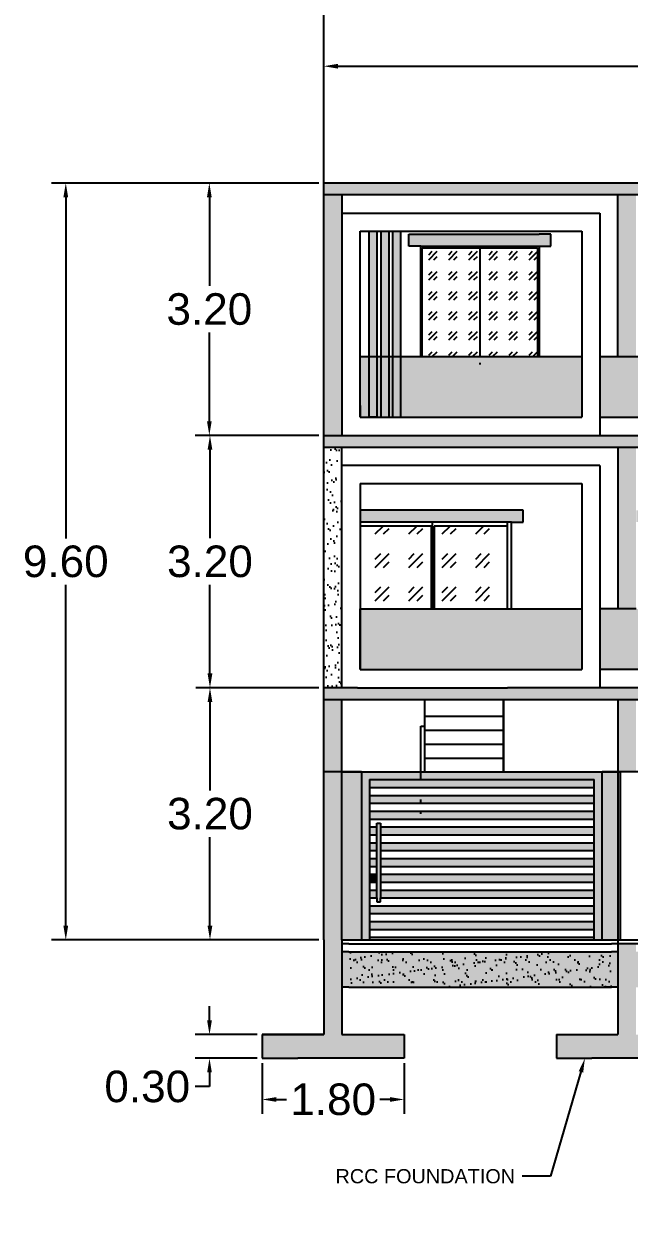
# Model space of a CAD drawing. Header units: metres. Extents: x 102 to 188, y -170 to 119.
# Drawn here: x 135.56 to 143.23, y -4.63 to 10.57 of the extents above; entities that cross this region are included whole.
import ezdxf
from ezdxf import colors
from ezdxf.entities.mleader import LeaderData, LeaderLine
from ezdxf.math import Vec2, Vec3

# ---------------------------------------------------------------- set-up
doc = ezdxf.new("R2010")
doc.units = ezdxf.units.M
doc.header["$MEASUREMENT"] = 0
for name, color, linetype in [('dim', 212, 'Continuous'), ('door', 34, 'Continuous'), ('hatching', 7, 'Continuous'), ('PARAPET WALL', 73, 'Continuous'), ('stairs', 10, 'Continuous'), ('text', 30, 'Continuous'), ('wall', 7, 'Continuous'), ('window', 242, 'Continuous')]:
    doc.layers.add(name, color=color, linetype=linetype)
doc.styles.get("Standard").update_dxf_attribs({"font": 'arial.ttf'})
doc.dimstyles.get("Standard").update_dxf_attribs({"dimtxt": 0.4, "dimasz": 0.18, "dimexe": 0.18, "dimexo": 0.0625, "dimgap": 0.09, "dimtad": 0, "dimtih": 1, "dimtoh": 1, "dimzin": 0, "dimdsep": 46, "dimtxsty": 'Standard', "dimcen": 0.09, "dimadec": 0, "dimazin": 0, "dimtfac": 1, "dimtofl": 0, "dimtmove": 0, "dimatfit": 3, "dimfxl": 1, "dimtolj": 1, "dimtzin": 0, "dimarcsym": 0})
pattern_1 = [(45, (137.891, -13.28955), (0.424264, 0), [0.25, -0.35]), (45, (137.99707, -13.28955), (0.424264, 0), [0.1, -0.5]), (45, (137.891, -13.1835), (0.424264, 0), [0.1, -0.5])]
pattern_2 = [(50, (137.891, -13.28955), (0.35863, -0.031376), [0.0375, -0.4125]), (355, (137.891, -13.28955), (-0.0693757, 0.376096), [0.03, -0.33]), (100.4514, (137.9209, -13.29217), (0.2892544, 0.34472), [0.03187, -0.350571]), (46.1842, (137.891, -13.18955), (0.5336207, -0.0827596), [0.05625, -0.61875]), (96.6356, (137.93547, -13.19645), (0.467331, 0.487059), [0.047805, -0.525857]), (351.1842, (137.891, -13.18955), (0.467331, 0.487059), [0.045, -0.495]), (21, (137.941, -13.21455), (0.2984535, -0.2013094), [0.0375, -0.4125]), (326, (137.941, -13.21455), (0.1216577, 0.362575), [0.03, -0.33]), (71.4514, (137.96588, -13.23133), (0.420111, 0.1612656), [0.03187, -0.350571]), (37.5, (137.891, -13.28955), (0.0060799, 0.1664469), [0, -0.326, 0, -0.335, 0, -0.33125]), (7.5, (137.891, -13.28955), (0.1315348, 0.1972059), [0, -0.191, 0, -0.3185, 0, -0.12625]), (327.5, (137.7795, -13.28955), (0.2669112, -0.01127744), [0, -0.125, 0, -0.39, 0, -0.5175]), (317.5, (137.7295, -13.28955), (0.291593, 0.0500525), [0, -0.1625, 0, -0.259, 0, -0.3675])]

# ---------------------------------------------------------------- blocks, each defined once
blk = doc.blocks.new('*D34')
at = {"layer": 'Defpoints', "color": 0, "transparency": 16777216}
for p in [(139.359, 2.156), (137.917, -1.044), (139.359, -1.044)]:
    blk.add_point(p, dxfattribs=at)
at = {"layer": 'dim', "color": 0, "lineweight": -2, "transparency": 16777216}
for p, q in [((139.297, 2.156), (137.737, 2.156)), ((137.917, 1.976), (137.917, 0.851)), ((137.917, -0.864), (137.917, 0.262)), ((139.297, -1.044), (137.737, -1.044))]:
    blk.add_line(p, q, dxfattribs=at)
at = {"layer": 'dim', "color": 0, "transparency": 16777216}
for points in [[(137.887, 1.976), (137.947, 1.976), (137.917, 2.156)], [(137.887, -0.864), (137.947, -0.864), (137.917, -1.044)]]:
    blk.add_solid(points, dxfattribs=at)
at = {"layer": 'dim', "color": 0, "transparency": 16777216, "insert": (137.917, 0.556), "char_height": 0.4, "attachment_point": 5}
blk.add_mtext('\\A1;3.20', dxfattribs=at)
blk = doc.blocks.new('*D35')
at = {"layer": 'Defpoints', "color": 0, "transparency": 16777216}
for p in [(137.917, 5.356), (139.359, 5.356), (139.359, 2.156)]:
    blk.add_point(p, dxfattribs=at)
at = {"layer": 'dim', "color": 0, "lineweight": -2, "transparency": 16777216}
for p, q in [((139.297, 5.356), (137.737, 5.356)), ((137.917, 5.176), (137.917, 4.051)), ((137.917, 2.336), (137.917, 3.462)), ((139.297, 2.156), (137.737, 2.156))]:
    blk.add_line(p, q, dxfattribs=at)
at = {"layer": 'dim', "color": 0, "transparency": 16777216}
for points in [[(137.887, 5.176), (137.947, 5.176), (137.917, 5.356)], [(137.887, 2.336), (137.947, 2.336), (137.917, 2.156)]]:
    blk.add_solid(points, dxfattribs=at)
at = {"layer": 'dim', "color": 0, "transparency": 16777216, "insert": (137.917, 3.756), "char_height": 0.4, "attachment_point": 5}
blk.add_mtext('\\A1;3.20', dxfattribs=at)
blk = doc.blocks.new('*D36')
at = {"layer": 'Defpoints', "color": 0, "transparency": 16777216}
for p in [(137.909, 8.556), (139.359, 8.556), (139.359, 5.356)]:
    blk.add_point(p, dxfattribs=at)
at = {"layer": 'dim', "color": 0, "lineweight": -2, "transparency": 16777216}
for p, q in [((139.297, 8.556), (137.729, 8.556)), ((137.909, 8.376), (137.909, 7.251)), ((137.909, 5.536), (137.909, 6.662)), ((139.297, 5.356), (137.729, 5.356))]:
    blk.add_line(p, q, dxfattribs=at)
at = {"layer": 'dim', "color": 0, "transparency": 16777216}
for points in [[(137.879, 8.376), (137.939, 8.376), (137.909, 8.556)], [(137.879, 5.536), (137.939, 5.536), (137.909, 5.356)]]:
    blk.add_solid(points, dxfattribs=at)
at = {"layer": 'dim', "color": 0, "transparency": 16777216, "insert": (137.909, 6.956), "char_height": 0.4, "attachment_point": 5}
blk.add_mtext('\\A1;3.20', dxfattribs=at)
blk = doc.blocks.new('*D43')
at = {"layer": 'Defpoints', "color": 0, "transparency": 16777216}
for p in [(158.109, 10.038), (139.359, 8.556), (158.109, 5.586)]:
    blk.add_point(p, dxfattribs=at)
at = {"layer": 'dim', "color": 0, "lineweight": -2, "transparency": 16777216}
for p, q in [((139.359, 8.619), (139.359, 10.218)), ((158.109, 5.649), (158.109, 10.218)), ((139.539, 10.038), (147.987, 10.038)), ((157.929, 10.038), (149.482, 10.038))]:
    blk.add_line(p, q, dxfattribs=at)
at = {"layer": 'dim', "color": 0, "transparency": 16777216}
for points in [[(139.539, 10.068), (139.539, 10.008), (139.359, 10.038)], [(157.929, 10.068), (157.929, 10.008), (158.109, 10.038)]]:
    blk.add_solid(points, dxfattribs=at)
at = {"layer": 'dim', "color": 0, "transparency": 16777216, "insert": (148.734, 10.038), "char_height": 0.4, "attachment_point": 5}
blk.add_mtext('\\A1;18.75', dxfattribs=at)
blk = doc.blocks.new('*D44')
at = {"layer": 'Defpoints', "color": 0, "transparency": 16777216}
for p in [(139.359, 13.913), (139.359, 1.09), (158.609, 1.09)]:
    blk.add_point(p, dxfattribs=at)
at = {"layer": 'dim', "color": 0, "lineweight": -2, "transparency": 16777216}
for p, q in [((139.359, 1.152), (139.359, 14.093)), ((158.609, 1.152), (158.609, 14.093)), ((139.539, 13.913), (148.237, 13.913)), ((158.429, 13.913), (149.732, 13.913))]:
    blk.add_line(p, q, dxfattribs=at)
at = {"layer": 'dim', "color": 0, "transparency": 16777216}
for points in [[(139.539, 13.943), (139.539, 13.883), (139.359, 13.913)], [(158.429, 13.943), (158.429, 13.883), (158.609, 13.913)]]:
    blk.add_solid(points, dxfattribs=at)
at = {"layer": 'dim', "color": 0, "transparency": 16777216, "insert": (148.984, 13.913), "char_height": 0.4, "attachment_point": 5}
blk.add_mtext('\\A1;19.25', dxfattribs=at)
blk = doc.blocks.new('*D45')
at = {"layer": 'Defpoints', "color": 0, "transparency": 16777216}
for p in [(136.089, 8.556), (139.359, 8.556), (139.359, -1.044)]:
    blk.add_point(p, dxfattribs=at)
at = {"layer": 'dim', "color": 0, "lineweight": -2, "transparency": 16777216}
for p, q in [((139.297, 8.556), (135.909, 8.556)), ((136.089, 8.376), (136.089, 4.05)), ((136.089, -0.864), (136.089, 3.462)), ((139.297, -1.044), (135.909, -1.044))]:
    blk.add_line(p, q, dxfattribs=at)
at = {"layer": 'dim', "color": 0, "transparency": 16777216}
for points in [[(136.059, 8.376), (136.119, 8.376), (136.089, 8.556)], [(136.059, -0.864), (136.119, -0.864), (136.089, -1.044)]]:
    blk.add_solid(points, dxfattribs=at)
at = {"layer": 'dim', "color": 0, "transparency": 16777216, "insert": (136.089, 3.756), "char_height": 0.4, "attachment_point": 5}
blk.add_mtext('\\A1;9.60', dxfattribs=at)
blk = doc.blocks.new('*D48')
at = {"layer": 'Defpoints', "color": 0, "transparency": 16777216}
for p in [(138.579, -2.244), (137.911, -2.544), (138.579, -2.544)]:
    blk.add_point(p, dxfattribs=at)
at = {"layer": 'dim', "color": 0, "lineweight": -2, "transparency": 16777216}
for p, q in [((137.911, -2.064), (137.911, -1.884)), ((138.517, -2.244), (137.731, -2.244)), ((138.517, -2.544), (137.731, -2.544)), ((137.911, -2.724), (137.911, -2.904)), ((137.911, -2.904), (137.731, -2.904))]:
    blk.add_line(p, q, dxfattribs=at)
at = {"layer": 'dim', "color": 0, "transparency": 16777216}
for points in [[(137.881, -2.064), (137.941, -2.064), (137.911, -2.244)], [(137.881, -2.724), (137.941, -2.724), (137.911, -2.544)]]:
    blk.add_solid(points, dxfattribs=at)
at = {"layer": 'dim', "color": 0, "transparency": 16777216, "insert": (137.122, -2.904), "char_height": 0.4, "attachment_point": 5}
blk.add_mtext('\\A1;0.30', dxfattribs=at)
blk = doc.blocks.new('*D49')
at = {"layer": 'Defpoints', "color": 0, "transparency": 16777216}
for p in [(138.579, -2.544), (140.379, -2.544), (140.379, -3.067)]:
    blk.add_point(p, dxfattribs=at)
at = {"layer": 'dim', "color": 0, "lineweight": -2, "transparency": 16777216}
for p, q in [((138.579, -2.606), (138.579, -3.247)), ((140.379, -2.606), (140.379, -3.247)), ((138.759, -3.067), (138.889, -3.067)), ((140.199, -3.067), (140.069, -3.067))]:
    blk.add_line(p, q, dxfattribs=at)
at = {"layer": 'dim', "color": 0, "transparency": 16777216}
for points in [[(138.759, -3.037), (138.759, -3.097), (138.579, -3.067)], [(140.199, -3.037), (140.199, -3.097), (140.379, -3.067)]]:
    blk.add_solid(points, dxfattribs=at)
at = {"layer": 'dim', "color": 0, "transparency": 16777216, "insert": (139.479, -3.067), "char_height": 0.4, "attachment_point": 5}
blk.add_mtext('\\A1;1.80', dxfattribs=at)

msp = doc.modelspace()

# ---------------------------------------------------------------- hatches: boundary and pattern name
at = {"layer": 'hatching', "transparency": 33554687}
h = msp.add_hatch(dxfattribs=at)
h.set_pattern_fill('AR-CONC', color=256, scale=0.05)
h.set_pattern_definition([(50, (9.69093, 244.0617), (0.3586301, -0.03137607), [0.0375, -0.4125]), (355, (9.69093, 244.0617), (-0.06937567, 0.37609607), [0.03, -0.33]), (100.45144, (9.7208, 244.0591), (0.28925442, 0.34472), [0.0318701, -0.35057106]), (46.1842, (9.69093, 244.1617), (0.53362067, -0.08275964), [0.05625, -0.61875]), (96.63564, (9.7354, 244.1548), (0.467331, 0.4870593), [0.0478052, -0.5258569]), (351.18416, (9.6909, 244.1617), (0.467331, 0.4870593), [0.045, -0.495]), (21, (9.74093, 244.1367), (0.29845353, -0.20130945), [0.0375, -0.4125]), (326, (9.74093, 244.1367), (0.12165767, 0.36257502), [0.03, -0.33]), (71.45144, (9.7658, 244.11993), (0.4201112, 0.16126558), [0.0318701, -0.35057106]), (37.5, (9.69093, 244.0617), (0.00607993, 0.166446927), [0, -0.326, 0, -0.335, 0, -0.33125]), (7.5, (9.69093, 244.0617), (0.13153477, 0.19720586), [0, -0.191, 0, -0.3185, 0, -0.12625]), (327.5, (9.57943, 244.0617), (0.26691122, -0.011277436), [0, -0.125, 0, -0.39, 0, -0.5175]), (317.5, (9.52943, 244.0617), (0.29159308, 0.05005249), [0, -0.1625, 0, -0.259, 0, -0.3675])])
h.paths.add_polyline_path([(139.359, 8.556), (139.359, 8.406), (139.589, 8.406), (143.319, 8.406), (144.069, 8.406), (144.319, 8.406), (144.319, 8.556), (144.204, 8.556)])
h.paths.add_polyline_path([(138.517, -12.58), (138.517, -12.73), (138.747, -12.73), (142.477, -12.73), (143.227, -12.73), (143.477, -12.73), (143.477, -12.58)])
h.paths.add_polyline_path([(141.937, -36.039), (141.937, -36.189), (142.167, -36.189), (145.897, -36.189), (146.647, -36.189), (146.897, -36.189), (149.267, -36.189), (149.267, -36.039), (148.037, -36.039)])
h = msp.add_hatch(dxfattribs=at)
h.set_pattern_fill('AR-CONC', color=256, scale=0.05)
h.set_pattern_definition(pattern_2)
h.paths.add_polyline_path([(157.109, 2.006), (156.879, 2.006), (156.879, 1.09), (157.109, 1.09)])
h.paths.add_polyline_path([(157.109, 5.206), (156.879, 5.206), (156.879, 3.156), (157.109, 3.156)])
h.paths.add_polyline_path([(152.379, 5.206), (152.149, 5.206), (152.149, 3.156), (152.379, 3.156)])
h.paths.add_polyline_path([(147.649, 5.206), (147.419, 5.206), (147.419, 3.156), (147.649, 3.156)])
h.paths.add_polyline_path([(143.319, 5.206), (143.089, 5.206), (143.089, 3.156), (143.319, 3.156)])
h.paths.add_polyline_path([(143.319, 8.406), (143.089, 8.406), (143.089, 6.356), (143.319, 6.356)])
h.paths.add_polyline_path([(139.359, 5.356), (139.589, 5.356), (139.589, 8.406), (139.359, 8.406)])
at = {"layer": 'hatching', "transparency": 33554567}
h = msp.add_hatch(color=24, dxfattribs=at)
h.dxf.hatch_style = 1
h.paths.add_polyline_path([(140.033, 6.356), (139.933, 6.356), (139.933, 5.586), (140.033, 5.586)])
h.paths.add_polyline_path([(140.183, 6.356), (140.083, 6.356), (140.083, 5.586), (140.183, 5.586)])
h.paths.add_polyline_path([(140.333, 6.356), (140.233, 6.356), (140.233, 5.586), (140.333, 5.586)])
h.paths.add_polyline_path([(140.033, 7.946), (139.933, 7.946), (139.933, 6.356), (140.033, 6.356)])
h.paths.add_polyline_path([(140.183, 7.946), (140.083, 7.946), (140.083, 6.356), (140.183, 6.356)])
h.paths.add_polyline_path([(140.333, 7.946), (140.233, 7.946), (140.233, 6.356), (140.333, 6.356)])
at = {"layer": 'hatching', "transparency": 33554687}
h = msp.add_hatch(dxfattribs=at)
h.set_pattern_fill('AR-CONC', color=256, scale=0.03)
h.set_pattern_definition([(50, (137.891, -13.28955), (0.215178, -0.0188256), [0.0225, -0.2475]), (355, (137.891, -13.28955), (-0.0416254, 0.2256576), [0.018, -0.198]), (100.45144, (137.90894, -13.29112), (0.1735527, 0.206832), [0.019122, -0.2103426]), (46.1842, (137.891, -13.22955), (0.3201724, -0.0496558), [0.03375, -0.37125]), (96.6356, (137.9177, -13.2337), (0.2803986, 0.2922356), [0.028683, -0.315514]), (351.1842, (137.891, -13.22955), (0.2803986, 0.2922356), [0.027, -0.297]), (21, (137.921, -13.24455), (0.1790721, -0.1207857), [0.0225, -0.2475]), (326, (137.921, -13.24455), (0.0729946, 0.217545), [0.018, -0.198]), (71.45144, (137.93593, -13.25462), (0.2520667, 0.0967593), [0.019122, -0.2103426]), (37.5, (137.891005, -13.28955), (0.00364796, 0.09986816), [0, -0.1956, 0, -0.201, 0, -0.19875]), (7.5, (137.891, -13.28955), (0.07892086, 0.1183235), [0, -0.1146, 0, -0.1911, 0, -0.07575]), (327.5, (137.824105, -13.28955), (0.16014673, -0.00676646), [0, -0.075, 0, -0.234, 0, -0.3105]), (317.5, (137.7941, -13.28955), (0.17495585, 0.0300315), [0, -0.0975, 0, -0.1554, 0, -0.2205])])
h.paths.add_polyline_path([(150.881, 4.556), (151.031, 4.556), (151.031, 4.706), (150.881, 4.706), (149.229, 4.706), (149.229, 4.556), (149.379, 4.556)])
h.paths.add_polyline_path([(155.029, 4.256), (155.179, 4.256), (155.179, 4.406), (152.484, 4.406), (152.484, 4.256), (152.629, 4.256)])
h.paths.add_polyline_path([(148.879, 4.256), (149.029, 4.256), (149.029, 4.406), (147.729, 4.406), (147.729, 4.256), (147.879, 4.256)])
h.paths.add_polyline_path([(145.081, 4.406), (145.081, 4.256), (145.231, 4.256), (145.251, 4.256), (146.831, 4.256), (146.981, 4.256), (146.981, 4.406)])
h.paths.add_polyline_path([(144.369, 4.256), (144.519, 4.256), (144.519, 4.406), (144.369, 4.406), (143.32, 4.406), (143.32, 4.256), (143.47, 4.256)])
h.paths.add_polyline_path([(140.438, 7.906), (140.438, 7.756), (140.588, 7.756), (142.09, 7.756), (142.24, 7.756), (142.24, 7.906), (142.09, 7.906)])
h.paths.add_polyline_path([(139.819, 4.406), (139.819, 4.256), (141.739, 4.256), (141.889, 4.256), (141.889, 4.406)])
at = {"layer": 'hatching'}
h = msp.add_hatch(dxfattribs=at)
h.set_pattern_fill('GOST_GLASS', color=256, scale=0.03)
h.set_pattern_definition([(45, (137.891, -13.28955), (0.2545584, 0), [0.15, -0.21]), (45, (137.95464, -13.28955), (0.2545584, 0), [0.06, -0.3]), (45, (137.891, -13.22591), (0.2545584, 0), [0.06, -0.3])])
h.paths.add_polyline_path([(141.339, 7.736), (140.608, 7.736), (140.608, 6.356), (141.339, 6.356)])
h.paths.add_polyline_path([(142.07, 7.736), (141.339, 7.736), (141.339, 6.356), (142.07, 6.356)])
at = {"layer": 'hatching', "transparency": 33554567}
h = msp.add_hatch(color=256, dxfattribs=at)
h.dxf.hatch_style = 1
h.set_gradient(color2=(99, 100, 102), name='INVCURVED')
h.paths.add_polyline_path([(142.629, 6.356), (139.819, 6.356), (139.819, 5.586), (142.629, 5.586), (142.629, 5.736)])
h = msp.add_hatch(color=256, dxfattribs=at)
h.dxf.hatch_style = 1
h.set_gradient(color2=(99, 100, 102), name='INVCURVED')
h.paths.add_polyline_path([(142.859, 6.356), (142.859, 5.736), (142.859, 5.586), (158.109, 5.586), (158.109, 6.356)])
at = {"layer": 'hatching', "transparency": 33554633}
h = msp.add_hatch(dxfattribs=at)
h.set_pattern_fill('AR-CONC', color=256, scale=0.03)
h.set_pattern_definition([(50, (9.69093, 241.97146), (0.21517805, -0.01882564), [0.0225, -0.2475]), (355, (9.69093, 241.97146), (-0.0416254, 0.22565764), [0.018, -0.198]), (100.451444, (9.70886, 241.96989), (0.17355265, 0.206832), [0.01912206, -0.21034263]), (46.1842, (9.69093, 242.03146), (0.3201724, -0.04965578), [0.03375, -0.37125]), (96.63564, (9.7176, 242.02732), (0.2803986, 0.29223558), [0.0286831, -0.31551413]), (351.18416, (9.69093, 242.03146), (0.2803986, 0.29223558), [0.027, -0.297]), (21, (9.72093, 242.01646), (0.17907212, -0.12078567), [0.0225, -0.2475]), (326, (9.72093, 242.01646), (0.0729946, 0.21754501), [0.018, -0.198]), (71.451445, (9.73585, 242.0064), (0.25206671, 0.09675935), [0.01912206, -0.21034263]), (37.5, (9.69093, 241.971456), (0.003647957, 0.099868156), [0, -0.1956, 0, -0.201, 0, -0.19875]), (7.5, (9.69093, 241.97146), (0.07892086, 0.118323514), [0, -0.1146, 0, -0.1911, 0, -0.07575]), (327.5, (9.62403, 241.971456), (0.16014673, -0.006766462), [0, -0.075, 0, -0.234, 0, -0.3105]), (317.5, (9.59403, 241.97146), (0.17495585, 0.030031495), [0, -0.0975, 0, -0.1554, 0, -0.2205])])
h.paths.add_polyline_path([(139.589, 2.006), (139.359, 2.006), (139.359, 1.09), (139.589, 1.09)])
h.paths.add_polyline_path([(143.319, 2.006), (143.089, 2.006), (143.089, 1.09), (143.119, 1.09), (143.139, 1.09), (143.319, 1.09)])
h.paths.add_polyline_path([(139.839, 1.09), (139.589, 1.09), (139.589, -1.044), (139.839, -1.044)])
h.paths.add_polyline_path([(143.119, 1.09), (142.889, 1.09), (142.889, -1.044), (143.119, -1.044)])
h.paths.add_polyline_path([(147.649, 2.006), (147.419, 2.006), (147.419, 1.09), (147.649, 1.09)])
h.paths.add_polyline_path([(152.379, 2.006), (152.149, 2.006), (152.149, 1.09), (152.379, 1.09)])
h.paths.add_polyline_path([(158.109, 5.356), (157.109, 5.356), (139.359, 5.356), (139.359, 5.206), (157.109, 5.206), (158.109, 5.206)])
h = msp.add_hatch(dxfattribs=at)
h.set_pattern_fill('AR-SAND', color=0, scale=0.1)
h.set_pattern_definition([(37.5, (137.891, -15.3798), (-0.0062993, 0.1926824), [0, -0.152, 0, -0.17, 0, -0.1625]), (7.5, (137.891, -15.3798), (0.1769777, 0.2822146), [0, -0.082, 0, -0.137, 0, -0.0525]), (327.5, (137.768, -15.3798), (0.3114142, 0.0005659), [0, -0.05, 0, -0.18, 0, -0.235]), (317.5, (137.768, -15.3798), (0.3006127, 0.0877676), [0, -0.025, 0, -0.118, 0, -0.135])])
h.paths.add_polyline_path([(139.589, 5.206), (139.359, 5.206), (139.359, 2.156), (139.589, 2.156)])
at = {"layer": 'hatching'}
h = msp.add_hatch(dxfattribs=at)
h.set_pattern_fill('GOST_GLASS', color=256, scale=0.05)
h.set_pattern_definition(pattern_1)
h.paths.add_polyline_path([(140.719, 4.206), (139.819, 4.206), (139.819, 3.156), (140.719, 3.156)])
h = msp.add_hatch(dxfattribs=at)
h.set_pattern_fill('GOST_GLASS', color=256, scale=0.05)
h.set_pattern_definition(pattern_1)
h.paths.add_polyline_path([(140.759, 3.156), (141.689, 3.156), (141.689, 4.206), (140.759, 4.206)])
h.paths.add_polyline_path([(141.689, 2.386), (140.759, 2.386), (140.759, 2.206), (141.689, 2.206)])
at = {"layer": 'hatching', "transparency": 33554569}
h = msp.add_hatch(color=256, dxfattribs=at)
h.dxf.hatch_style = 1
h.set_gradient(color2=(99, 100, 102), name='INVCURVED')
h.paths.add_polyline_path([(139.819, 3.156), (139.819, 2.386), (142.629, 2.386), (142.629, 3.156)])
at = {"layer": 'hatching', "transparency": 33554572}
h = msp.add_hatch(color=256, dxfattribs=at)
h.dxf.hatch_style = 1
h.set_gradient(color2=(99, 100, 102), name='INVCURVED')
h.paths.add_polyline_path([(158.109, 3.156), (143.319, 3.156), (142.859, 3.156), (142.859, 2.386), (143.319, 2.386), (158.109, 2.386)])
at = {"layer": 'hatching', "transparency": 33554687}
h = msp.add_hatch(dxfattribs=at)
h.set_pattern_fill('AR-CONC', color=256, scale=0.05)
h.set_pattern_definition(pattern_2)
h.paths.add_polyline_path([(157.109, 2.006), (158.109, 2.006), (158.109, 2.156), (157.109, 2.156), (141.689, 2.156), (139.789, 2.156), (139.359, 2.156), (139.359, 2.006)])
at = {"layer": 'hatching', "transparency": 33554567}
h = msp.add_hatch(dxfattribs=at)
h.set_pattern_fill('AR-CONC', color=0, scale=0.05)
h.set_pattern_definition([(50, (0, 0), (0.3586301, -0.03137607), [0.0375, -0.4125]), (355, (0, 0), (-0.0693757, 0.3760961), [0.03, -0.33]), (100.45144, (0.0299, -0.0026), (0.2892544, 0.34472), [0.0318701, -0.35057106]), (46.1842, (0, 0.1), (0.5336207, -0.0827596), [0.05625, -0.61875]), (96.63564, (0.04447, 0.0931), (0.467331, 0.4870593), [0.0478052, -0.5258569]), (351.18416, (0, 0.1), (0.467331, 0.4870593), [0.045, -0.495]), (21, (0.05, 0.075), (0.2984535, -0.20130945), [0.0375, -0.4125]), (326, (0.05, 0.075), (0.1216577, 0.362575), [0.03, -0.33]), (71.45144, (0.07487, 0.05822), (0.4201112, 0.1612656), [0.0318701, -0.35057106]), (37.5, (0, 0), (0.00607993, 0.16644693), [0, -0.326, 0, -0.335, 0, -0.33125]), (7.5, (0, 0), (0.13153477, 0.19720586), [0, -0.191, 0, -0.3185, 0, -0.12625]), (327.5, (-0.1115, 0), (0.26691122, -0.01127744), [0, -0.125, 0, -0.39, 0, -0.5175]), (317.5, (-0.1615, 0), (0.2915931, 0.0500525), [0, -0.1625, 0, -0.259, 0, -0.3675])])
h.paths.add_polyline_path([(139.589, -1.044), (139.589, 1.09), (139.359, 1.09), (139.359, -1.044), (139.359, -2.244), (139.479, -2.244), (139.589, -2.244)])
h.paths.add_polyline_path([(144.109, -2.244), (143.319, -2.244), (143.319, -1.094), (143.089, -1.094), (143.089, -2.244), (142.309, -2.244), (142.309, -2.544), (142.759, -2.544), (144.109, -2.544)])
h.paths.add_polyline_path([(140.379, -2.244), (139.589, -2.244), (139.479, -2.244), (139.359, -2.244), (138.579, -2.244), (138.579, -2.544), (139.029, -2.544), (140.379, -2.544)])
h.paths.add_polyline_path([(148.439, -2.244), (147.649, -2.244), (147.649, -1.094), (147.419, -1.094), (147.419, -2.244), (146.639, -2.244), (146.639, -2.544), (147.089, -2.544), (148.439, -2.544)])
h.paths.add_polyline_path([(153.169, -2.244), (152.379, -2.244), (152.379, -1.044), (152.149, -1.044), (152.149, -2.244), (151.369, -2.244), (151.369, -2.544), (151.819, -2.544), (153.169, -2.544)])
h.paths.add_polyline_path([(157.768, -2.244), (157.599, -2.244), (157.109, -2.244), (157.109, -1.794), (156.888, -1.644), (156.879, -1.644), (156.879, -2.244), (156.099, -2.244), (156.099, -2.544), (156.549, -2.544), (157.899, -2.544), (158.049, -2.544), (158.208, -2.544)])
h.paths.add_polyline_path([(158.609, -1.267), (158.379, -1.242), (158.379, -2.244), (157.768, -2.244), (158.208, -2.544), (159.399, -2.544), (159.399, -2.244), (158.609, -2.244)])
h.paths.add_polyline_path([(157.109, -1.044), (156.879, -1.044), (156.879, -1.638), (157.109, -1.794)])
h.paths.add_polyline_path([(158.609, -1.044), (158.379, -1.044), (158.379, -1.242), (158.609, -1.267)])
at = {"layer": 'hatching', "transparency": 33554633}
h = msp.add_hatch(dxfattribs=at)
h.set_pattern_fill('AR-CONC', color=0, scale=0.1)
h.set_pattern_definition([(50, (137.891, -15.3798), (0.71726, -0.062752), [0.075, -0.825]), (355, (137.891, -15.3798), (-0.138751, 0.752192), [0.06, -0.66]), (100.4514, (137.9508, -15.385), (0.578509, 0.68944), [0.06374, -0.701142]), (46.1842, (137.891, -15.1798), (1.06724, -0.16552), [0.1125, -1.2375]), (96.6356, (137.9799, -15.1936), (0.93466, 0.97412), [0.09561, -1.051714]), (351.184, (137.891, -15.1798), (0.93466, 0.97412), [0.09, -0.99]), (21, (137.991, -15.2298), (0.596907, -0.402619), [0.075, -0.825]), (326, (137.991, -15.2298), (0.243315, 0.72515), [0.06, -0.66]), (71.4514, (138.04075, -15.26335), (0.840222, 0.322531), [0.06374, -0.701142]), (37.5, (137.891, -15.3798), (0.0121599, 0.3328939), [0, -0.652, 0, -0.67, 0, -0.6625]), (7.5, (137.891, -15.3798), (0.2630695, 0.3944117), [0, -0.382, 0, -0.637, 0, -0.2525]), (327.5, (137.668, -15.3798), (0.5338224, -0.022555), [0, -0.25, 0, -0.78, 0, -1.035]), (317.5, (137.568, -15.3798), (0.583186, 0.100105), [0, -0.325, 0, -0.518, 0, -0.735])])
h.paths.add_polyline_path([(158.609, 1.09), (158.379, 1.09), (158.379, -1.044), (158.609, -1.044)])
h.paths.add_polyline_path([(139.589, 1.09), (139.359, 1.09), (139.359, -1.044), (139.589, -1.044)])
at = {"layer": 'hatching', "true_color": 0x636466, "transparency": 33554687}
h = msp.add_hatch(color=251, dxfattribs=at)
h.dxf.hatch_style = 1
h.paths.add_polyline_path([(139.839, -1.044), (139.939, -1.044), (139.939, 0.99), (142.789, 0.99), (142.789, -1.044), (142.889, -1.044), (142.889, 1.09), (139.839, 1.09)])
at = {"layer": 'hatching', "transparency": 33554687}
h = msp.add_hatch(color=8, dxfattribs=at)
h.dxf.hatch_style = 1
h.paths.add_polyline_path([(142.789, 0.99), (139.939, 0.99), (139.939, 0.89), (142.789, 0.89)])
h.paths.add_polyline_path([(142.789, 0.79), (139.939, 0.79), (139.939, 0.69), (142.789, 0.69)])
h.paths.add_polyline_path([(142.789, 0.59), (139.939, 0.59), (139.939, 0.49), (142.789, 0.49)])
h.paths.add_polyline_path([(142.789, -0.61), (139.939, -0.61), (139.939, -0.71), (142.789, -0.71)])
h.paths.add_polyline_path([(142.789, -0.81), (139.939, -0.81), (139.939, -0.91), (142.789, -0.91)])
h.paths.add_polyline_path([(140.08, -0.01), (140.08, -0.11), (142.789, -0.11), (142.789, -0.01)])
h.paths.add_polyline_path([(140.034, -0.11), (140.034, -0.01), (139.939, -0.01), (139.939, -0.11)])
h.paths.add_polyline_path([(140.08, -0.21), (140.08, -0.31), (142.789, -0.31), (142.789, -0.21)])
h.paths.add_polyline_path([(140.034, -0.51), (140.034, -0.41), (139.939, -0.41), (139.939, -0.51)])
h.paths.add_polyline_path([(140.08, -0.41), (140.08, -0.51), (142.789, -0.51), (142.789, -0.41)])
h.paths.add_polyline_path([(140.08, 0.19), (140.08, 0.09), (142.789, 0.09), (142.789, 0.19)])
h.paths.add_polyline_path([(140.034, 0.09), (140.034, 0.19), (139.939, 0.19), (139.939, 0.09)])
h.paths.add_polyline_path([(140.08, 0.39), (140.08, 0.29), (142.789, 0.29), (142.789, 0.39)])
h.paths.add_polyline_path([(140.034, 0.29), (140.034, 0.39), (139.939, 0.39), (139.939, 0.29)])
at = {"layer": 'hatching', "true_color": 0x636466, "transparency": 33554687}
h = msp.add_hatch(color=251, dxfattribs=at)
h.dxf.hatch_style = 1
h.paths.add_polyline_path([(140.08, 0.39), (140.08, 0.439), (140.034, 0.439), (140.034, 0.39), (140.034, -0.51), (140.034, -0.56), (140.08, -0.56), (140.08, -0.51)])
at = {"layer": 'hatching', "transparency": 33554687}
h = msp.add_hatch(color=8, dxfattribs=at)
h.dxf.hatch_style = 1
h.paths.add_polyline_path([(140.034, -0.31), (140.034, -0.21), (139.939, -0.21), (139.939, -0.31)])
at = {"layer": 'hatching', "true_color": 0x636466, "transparency": 33554687}
h = msp.add_hatch(color=251, dxfattribs=at)
h.dxf.hatch_style = 1
h.paths.add_polyline_path([(142.789, -1.01), (139.939, -1.01), (139.939, -1.044), (142.789, -1.044)])
at = {"layer": 'hatching', "transparency": 33554567}
h = msp.add_hatch(dxfattribs=at)
h.set_pattern_fill('AR-SAND', color=0, scale=0.1)
h.paths.add_polyline_path([(143.089, -1.194), (143.009, -1.194), (139.679, -1.194), (139.589, -1.194), (139.589, -1.644), (139.679, -1.644), (143.009, -1.644), (143.089, -1.644)])
h.paths.add_polyline_path([(147.419, -1.194), (147.339, -1.194), (143.409, -1.194), (143.319, -1.194), (143.319, -1.644), (143.409, -1.644), (147.339, -1.644), (147.419, -1.644)])
h.paths.add_polyline_path([(152.149, -1.194), (152.069, -1.194), (147.739, -1.194), (147.649, -1.194), (147.649, -1.644), (147.739, -1.644), (152.069, -1.644), (152.149, -1.644)])
h.paths.add_polyline_path([(146.577, -22.33), (146.497, -22.33), (142.567, -22.33), (142.477, -22.33), (142.477, -22.78), (142.567, -22.78), (146.497, -22.78), (146.577, -22.78)])
h.paths.add_polyline_path([(150.377, -45.789), (150.297, -45.789), (148.357, -45.789), (148.267, -45.789), (148.267, -46.239), (150.377, -46.239)])
h.paths.add_polyline_path([(155.707, -45.789), (155.627, -45.789), (154.527, -45.789), (154.437, -45.789), (154.437, -46.239), (155.707, -46.239)])
at = {"layer": 'wall', "transparency": 33554687}
h = msp.add_hatch(dxfattribs=at)
h.set_pattern_fill('AR-CONC', color=256, scale=0.5)
h.set_pattern_definition([(50, (113.2484, -13.2896), (3.5863, -0.31376), [0.375, -4.125]), (355, (113.2484, -13.2896), (-0.69376, 3.76096), [0.3, -3.3]), (100.451, (113.5473, -13.3157), (2.89254, 3.4472), [0.3187, -3.5057]), (46.184, (113.2484, -12.2896), (5.3362, -0.8276), [0.5625, -6.1875]), (96.636, (113.693, -12.3585), (4.6733, 4.8706), [0.47805, -5.2586]), (351.184, (113.2484, -12.2896), (4.6733, 4.8706), [0.45, -4.95]), (21, (113.7484, -12.5396), (2.98454, -2.0131), [0.375, -4.125]), (326, (113.7484, -12.5396), (1.21658, 3.62575), [0.3, -3.3]), (71.451, (113.997, -12.7073), (4.2011, 1.61266), [0.3187, -3.5057]), (37.5, (113.2484, -13.2896), (0.0608, 1.66447), [0, -3.26, 0, -3.35, 0, -3.3125]), (7.5, (113.2484, -13.2896), (1.31535, 1.97206), [0, -1.91, 0, -3.185, 0, -1.2625]), (327.5, (112.1334, -13.2896), (2.66911, -0.112774), [0, -1.25, 0, -3.9, 0, -5.175]), (317.5, (111.6334, -13.2896), (2.91593, 0.50052), [0, -1.625, 0, -2.59, 0, -3.675])])
h.paths.add_polyline_path([(139.679, -1.644), (143.009, -1.644), (143.009, -1.194), (139.679, -1.194)])
h = msp.add_hatch(dxfattribs=at)
h.set_pattern_fill('AR-SAND', color=256, scale=0.1)
h.set_pattern_definition([(37.5, (113.24343, -15.3798), (-0.0062993, 0.1926824), [0, -0.152, 0, -0.17, 0, -0.1625]), (7.5, (113.24343, -15.3798), (0.1769777, 0.2822146), [0, -0.082, 0, -0.137, 0, -0.0525]), (327.5, (113.12043, -15.3798), (0.3114142, 0.0005659), [0, -0.05, 0, -0.18, 0, -0.235]), (317.5, (113.12043, -15.3798), (0.3006127, 0.0877676), [0, -0.025, 0, -0.118, 0, -0.135])])
h.paths.add_polyline_path([(139.679, -1.194), (143.009, -1.194), (143.009, -1.644), (139.679, -1.644)])

# ---------------------------------------------------------------- linework, layer by layer
at = {"layer": 'door'}
for p, q in [((141.739, 4.256), (139.819, 4.256)), ((140.719, 4.206), (139.819, 4.206)), ((140.719, 4.206), (140.719, 3.156)), ((140.739, 4.206), (140.739, 4.256)), ((140.739, 4.206), (140.739, 3.156)), ((141.689, 4.206), (140.759, 4.206)), ((140.759, 4.206), (140.759, 3.156)), ((141.689, 4.206), (141.689, 4.256)), ((141.689, 3.156), (141.689, 4.206)), ((141.739, 3.156), (141.739, 4.256)), ((139.839, 1.09), (142.889, 1.09)), ((139.839, 1.09), (139.839, -1.044)), ((142.889, -1.044), (142.889, 1.09)), ((139.939, 0.99), (142.789, 0.99)), ((139.939, 0.99), (139.939, -1.044)), ((142.789, -1.044), (142.789, 0.99)), ((139.939, 0.89), (142.789, 0.89)), ((139.939, 0.79), (142.789, 0.79)), ((139.939, 0.69), (142.789, 0.69)), ((139.939, 0.59), (142.789, 0.59)), ((139.939, 0.49), (142.789, 0.49)), ((139.939, 0.49), (142.789, 0.49)), ((139.939, 0.39), (140.034, 0.39)), ((140.034, 0.39), (140.034, 0.439)), ((140.034, 0.439), (140.08, 0.439)), ((140.034, -0.51), (140.034, 0.39)), ((140.08, 0.439), (140.08, 0.39)), ((140.08, 0.39), (140.08, -0.51)), ((140.08, 0.39), (142.789, 0.39)), ((139.939, 0.29), (140.034, 0.29)), ((139.939, 0.29), (140.034, 0.29)), ((139.939, 0.19), (140.034, 0.19)), ((140.08, 0.29), (142.789, 0.29)), ((140.08, 0.29), (142.789, 0.29)), ((140.08, 0.19), (142.789, 0.19)), ((139.939, 0.09), (140.034, 0.09)), ((140.08, 0.09), (142.789, 0.09)), ((139.939, -0.01), (140.034, -0.01)), ((139.939, -0.11), (140.034, -0.11)), ((140.08, -0.01), (142.789, -0.01)), ((140.08, -0.11), (142.789, -0.11)), ((139.939, -0.21), (140.034, -0.21)), ((140.08, -0.21), (142.789, -0.21)), ((139.939, -0.31), (140.034, -0.31)), ((139.939, -0.41), (140.034, -0.41)), ((140.08, -0.31), (142.789, -0.31)), ((140.08, -0.41), (142.789, -0.41)), ((139.939, -0.51), (140.034, -0.51)), ((140.034, -0.51), (140.034, -0.56)), ((140.034, -0.56), (140.08, -0.56)), ((140.08, -0.56), (140.08, -0.51)), ((140.08, -0.51), (142.789, -0.51)), ((139.939, -0.61), (142.789, -0.61)), ((139.939, -0.71), (142.789, -0.71)), ((139.939, -0.71), (142.789, -0.71)), ((139.939, -0.81), (142.789, -0.81)), ((139.939, -0.91), (142.789, -0.91)), ((139.939, -1.01), (142.789, -1.01))]:
    msp.add_line(p, q, dxfattribs=at)
at = {"layer": 'hatching'}
for p, q in [((144.204, 8.556), (139.359, 8.556)), ((141.889, 4.406), (139.819, 4.406)), ((141.889, 4.256), (141.889, 4.406)), ((141.739, 4.256), (141.889, 4.256)), ((139.589, 1.09), (139.839, 1.09)), ((139.679, -1.094), (143.009, -1.094))]:
    msp.add_line(p, q, dxfattribs=at)
at = {"layer": 'PARAPET WALL'}
for p, q in [((139.819, 5.586), (139.819, 6.356)), ((139.819, 6.356), (142.629, 6.356)), ((142.859, 6.356), (158.109, 6.356)), ((139.819, 2.386), (139.819, 3.156)), ((139.819, 3.156), (142.629, 3.156)), ((142.629, 3.156), (142.629, 2.386)), ((143.319, 3.156), (142.859, 3.156)), ((139.819, 2.386), (142.629, 2.386)), ((143.319, 2.386), (142.859, 2.386))]:
    msp.add_line(p, q, dxfattribs=at)
at = {"layer": 'stairs'}
for p, q in [((140.639, 1.087), (140.639, 2.006)), ((141.639, 2.006), (141.639, 1.09)), ((141.639, 1.087), (141.639, 2.006)), ((140.639, 1.795), (141.639, 1.795)), ((140.589, 1.666), (140.639, 1.666)), ((140.589, 0.99), (140.589, 1.666)), ((140.639, 1.618), (141.639, 1.618)), ((140.639, 1.441), (141.639, 1.441)), ((140.639, 1.264), (141.639, 1.264)), ((140.589, 0.69), (140.589, 0.736)), ((140.589, 0.556), (140.589, 0.59))]:
    msp.add_line(p, q, dxfattribs=at)
at = {"layer": 'wall'}
for p, q in [((139.359, 5.356), (139.359, 8.556)), ((139.589, 8.406), (139.589, 5.356)), ((143.089, 6.356), (143.089, 8.406)), ((139.589, 8.176), (142.859, 8.176)), ((142.859, 8.176), (142.859, 5.736)), ((139.819, 5.736), (139.819, 7.946)), ((139.819, 7.946), (142.629, 7.946)), ((139.933, 7.946), (139.933, 5.586)), ((140.033, 7.946), (140.033, 5.586)), ((140.083, 7.946), (140.083, 5.586)), ((140.183, 7.946), (140.183, 5.586)), ((140.233, 7.946), (140.233, 5.586)), ((140.333, 7.946), (140.333, 5.586)), ((142.629, 7.946), (142.629, 5.736)), ((140.438, 7.756), (140.438, 7.906)), ((140.438, 7.906), (142.09, 7.906)), ((140.588, 7.756), (140.438, 7.756)), ((142.24, 7.906), (142.09, 7.906)), ((142.09, 7.756), (142.24, 7.756)), ((142.24, 7.756), (142.24, 7.906)), ((139.819, 5.586), (139.819, 6.356)), ((139.819, 5.736), (139.819, 5.586)), ((142.629, 5.736), (142.629, 5.586)), ((142.859, 5.736), (142.859, 5.586)), ((139.819, 5.586), (142.629, 5.586)), ((140.033, 5.586), (139.933, 5.586)), ((142.859, 5.586), (142.859, 5.356)), ((142.859, 5.586), (158.109, 5.586)), ((139.359, 2.156), (139.359, 5.356)), ((139.359, 5.356), (157.109, 5.356)), ((139.359, 5.206), (157.109, 5.206)), ((139.589, 2.156), (139.589, 5.206)), ((143.089, 5.206), (143.089, 3.156)), ((142.859, 4.976), (139.589, 4.976)), ((142.859, 4.976), (142.859, 2.386)), ((139.819, 4.746), (142.629, 4.746)), ((139.819, 4.746), (139.819, 2.386)), ((142.629, 4.746), (142.629, 2.386)), ((139.819, 2.386), (142.629, 2.386)), ((142.859, 2.386), (142.859, 2.156)), ((158.109, 2.386), (142.859, 2.386)), ((139.359, -1.044), (139.359, 2.156)), ((139.789, 2.156), (139.359, 2.156)), ((139.789, 2.156), (141.689, 2.156)), ((157.109, 2.156), (141.689, 2.156)), ((139.359, 2.006), (157.109, 2.006)), ((139.589, -1.044), (139.589, 2.006)), ((143.089, 2.006), (143.089, 1.09)), ((139.589, 1.09), (139.359, 1.09)), ((139.839, 1.09), (139.589, 1.09)), ((143.139, 1.09), (142.889, 1.09)), ((142.889, 1.09), (143.119, 1.09)), ((143.089, 1.09), (143.089, -1.044)), ((143.119, 1.09), (143.119, -1.044)), ((157.109, 1.09), (143.139, 1.09)), ((139.359, -1.044), (139.359, -2.244)), ((139.589, -1.044), (158.609, -1.044)), ((139.589, -1.044), (139.589, -2.244)), ((143.089, -1.044), (143.089, -2.244)), ((139.679, -1.094), (139.589, -1.094)), ((139.679, -1.194), (139.589, -1.194)), ((139.679, -1.194), (143.009, -1.194)), ((143.409, -1.094), (143.009, -1.094)), ((143.089, -1.194), (143.009, -1.194)), ((139.679, -1.644), (139.589, -1.644)), ((139.679, -1.644), (139.779, -1.644)), ((139.679, -1.644), (143.009, -1.644)), ((143.009, -1.644), (142.909, -1.644)), ((143.089, -1.644), (143.009, -1.644)), ((139.359, -2.244), (138.579, -2.244)), ((138.579, -2.244), (138.579, -2.544)), ((138.579, -2.244), (138.579, -2.544)), ((138.579, -2.244), (139.359, -2.244)), ((139.179, -2.244), (139.029, -2.244)), ((139.179, -2.244), (139.359, -2.244)), ((139.179, -2.244), (139.359, -2.244)), ((139.589, -2.244), (140.379, -2.244)), ((139.589, -2.244), (140.379, -2.244)), ((139.589, -2.244), (139.779, -2.244)), ((139.589, -2.244), (139.779, -2.244)), ((140.379, -2.244), (140.379, -2.544)), ((140.379, -2.244), (140.379, -2.544)), ((142.309, -2.244), (142.309, -2.544)), ((142.309, -2.244), (143.089, -2.244)), ((138.579, -2.544), (139.029, -2.544)), ((138.579, -2.544), (139.029, -2.544)), ((140.379, -2.544), (139.029, -2.544)), ((140.379, -2.544), (139.029, -2.544)), ((142.309, -2.544), (142.759, -2.544)), ((144.109, -2.544), (142.759, -2.544))]:
    msp.add_line(p, q, dxfattribs=at)
msp.add_lwpolyline([(144.204, 8.406), (144.319, 8.406), (144.069, 8.406), (143.319, 8.406), (139.589, 8.406), (139.359, 8.406)], dxfattribs=at)
at = {"layer": 'window'}
for p, q in [((140.588, 6.356), (140.588, 7.756)), ((140.588, 7.756), (142.09, 7.756)), ((141.339, 7.756), (141.339, 6.356)), ((142.09, 7.756), (142.09, 6.356)), ((140.608, 6.356), (140.608, 7.736)), ((140.608, 7.736), (142.07, 7.736)), ((142.07, 7.736), (142.07, 6.356)), ((141.339, 6.276), (141.339, 6.256))]:
    msp.add_line(p, q, dxfattribs=at)

# ---------------------------------------------------------------- dimensions: what is measured, and where the dimension line sits
at = {"layer": 'dim'}
for base, p1, p2, picture, middle in [((139.359, 13.913), (158.609, 1.09), (139.359, 1.09), '*D44', (148.984, 13.913)), ((158.109, 10.038), (139.359, 8.556), (158.109, 5.586), '*D43', (148.734, 10.038)), ((140.379, -3.067), (138.579, -2.544), (140.379, -2.544), '*D49', (139.479, -3.067))]:
    dim = msp.add_linear_dim(base=base, p1=p1, p2=p2, dimstyle='Standard', dxfattribs=at)
    dim.commit()
    dim.dimension.update_dxf_attribs({"geometry": picture, "text_midpoint": middle})
for base, p1, p2, picture, middle in [((136.089, 8.556), (139.359, -1.044), (139.359, 8.556), '*D45', (136.089, 3.756)), ((137.909, 8.556), (139.359, 5.356), (139.359, 8.556), '*D36', (137.909, 6.956)), ((137.917, 5.356), (139.359, 2.156), (139.359, 5.356), '*D35', (137.917, 3.756)), ((137.917, -1.044), (139.359, 2.156), (139.359, -1.044), '*D34', (137.917, 0.556)), ((137.911, -2.544), (138.579, -2.244), (138.579, -2.544), '*D48', (137.122, -2.904))]:
    dim = msp.add_linear_dim(base=base, p1=p1, p2=p2, angle=90, dimstyle='Standard', dxfattribs=at)
    dim.commit()
    dim.dimension.update_dxf_attribs({"geometry": picture, "text_midpoint": middle})

# ---------------------------------------------------------------- leaders
at = {"layer": 'text'}
ml = msp.add_multileader_mtext('Standard', dxfattribs=at)
ml.set_content('RCC FOUNDATION', color=256)
ml.set_leader_properties()
ml.build(insert=Vec2(0, 0))
ml.multileader.update_dxf_attribs({"dogleg_length": 0.36, "arrow_head_size": 0.18})
ctx = ml.context
ctx.base_point, ctx.char_height, ctx.arrow_head_size, ctx.landing_gap_size, ctx.plane_origin = Vec3(139.459, -4.041), 0.18, 0.18, 0.09, Vec3(142.67, -2.544)
ctx.text_align_type = 2
notes = []
notes.append((ctx, [(0, (1, 1, 0), (142.235, -4.041), (-1, 0), 0.36, [(0, [(142.67, -2.544)], 0, [])])]))
ctx.mtext.insert, ctx.mtext.alignment, ctx.mtext.flow_direction = Vec3(141.785, -3.95), 3, 5
for ctx, leaders in notes:
    for number, flags, end, landing, length, lines in leaders:
        leader = LeaderData()
        leader.index, (leader.has_last_leader_line, leader.has_dogleg_vector, leader.attachment_direction) = number, flags
        leader.last_leader_point, leader.dogleg_vector, leader.dogleg_length = Vec3(end), Vec3(landing), length
        for number, points, colour, breaks in lines:
            line = LeaderLine()
            line.index, line.vertices, line.color, line.breaks = number, Vec3.list(points), colors.encode_raw_color(colour), breaks
            leader.lines.append(line)
        ctx.leaders.append(leader)

doc.saveas('drawing.dxf')
